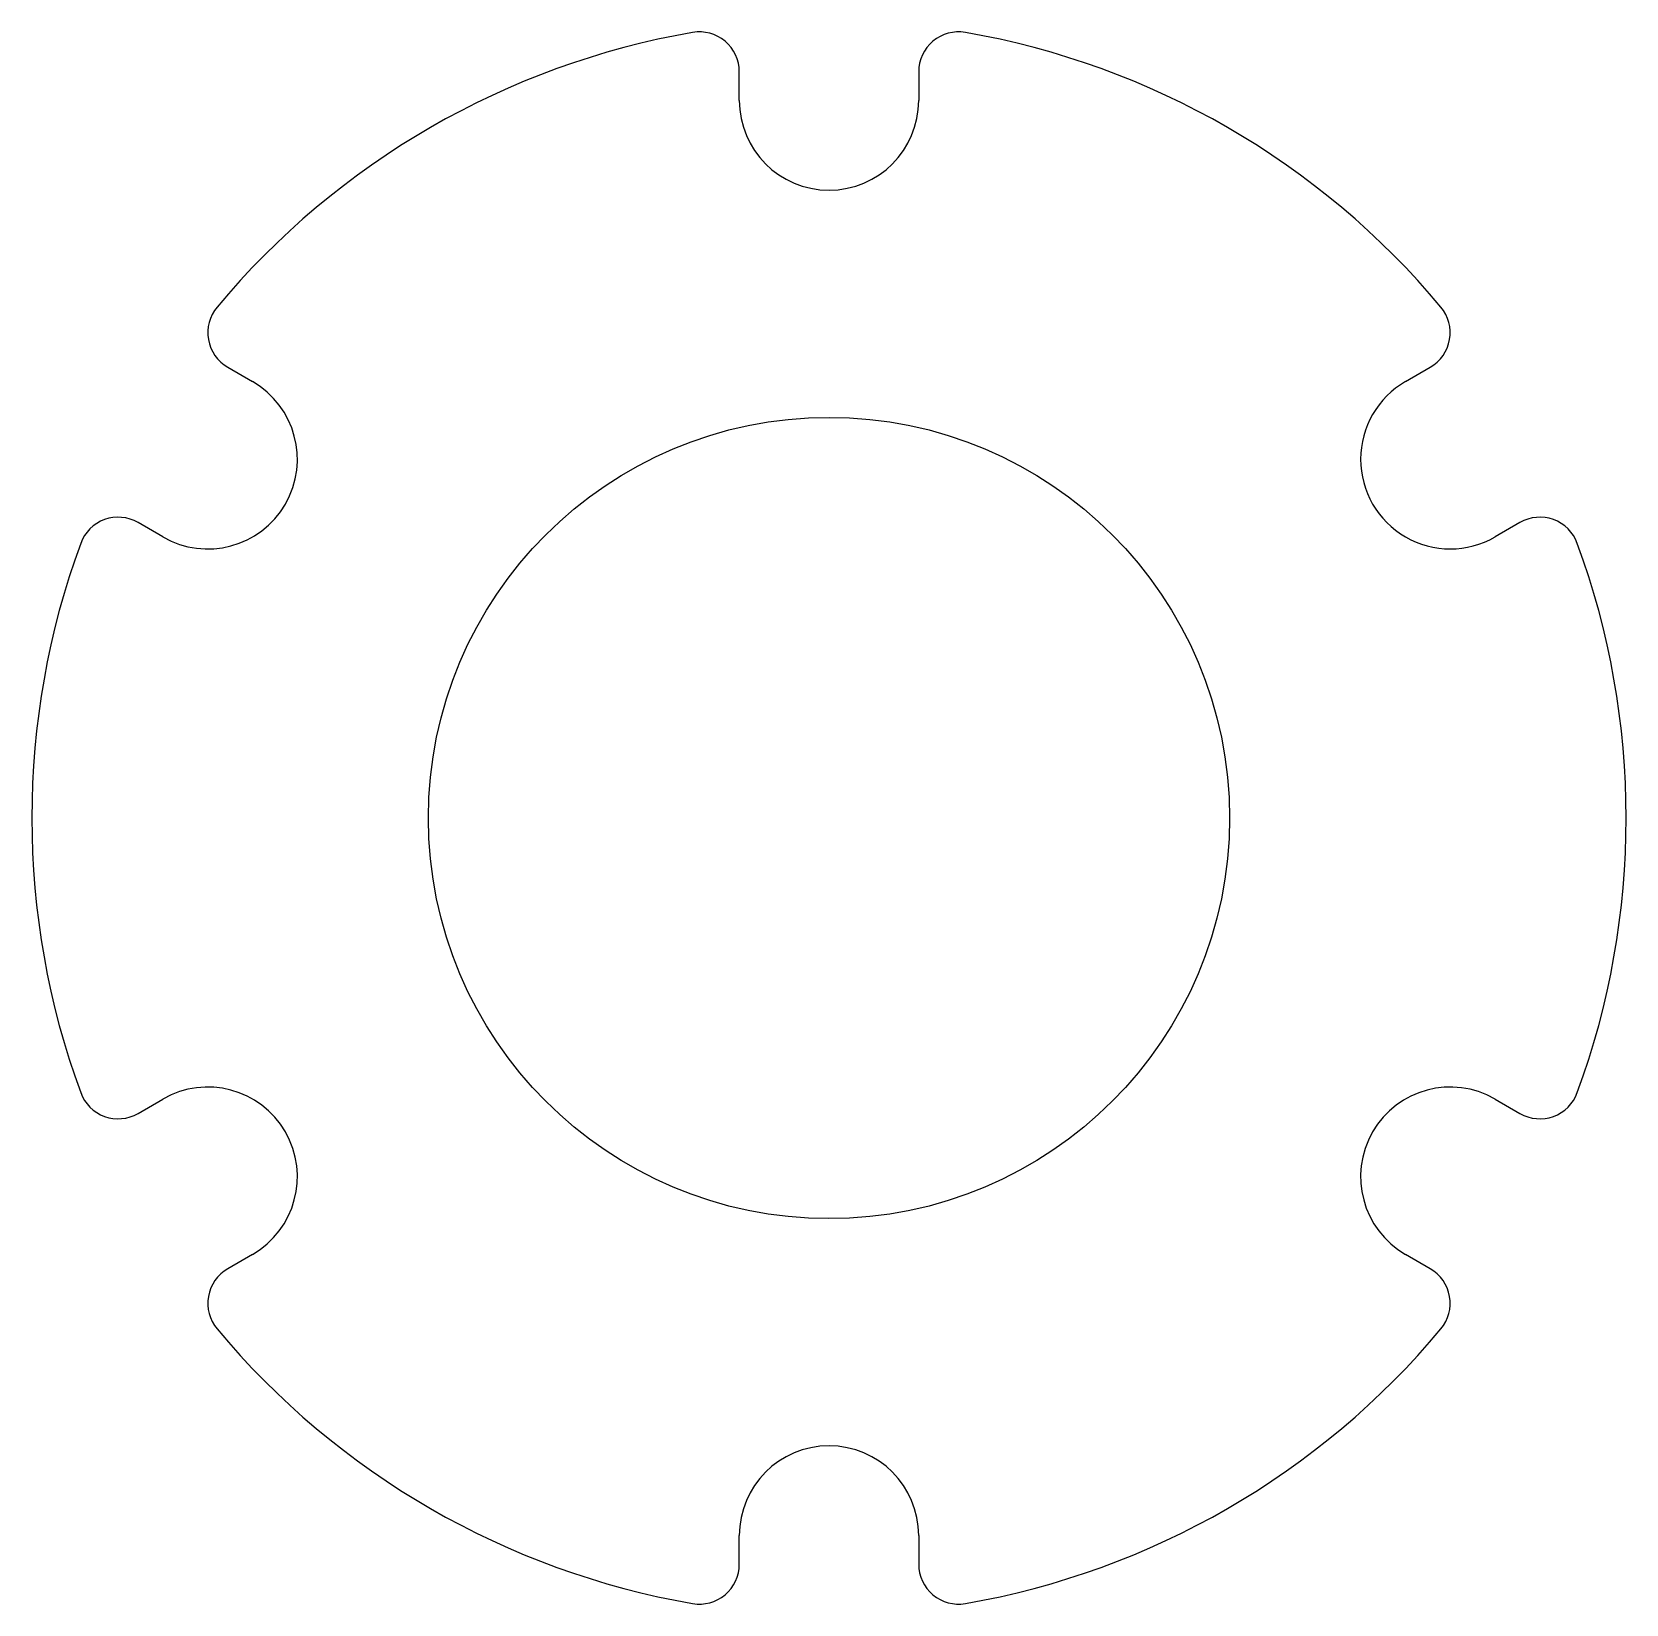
# Model space of a CAD drawing. Header units: millimetres. Extents: x -40 to 40, y -39.4 to 39.4.
import ezdxf

# ---------------------------------------------------------------- set-up
doc = ezdxf.new("R2010")
doc.units = ezdxf.units.MM

msp = doc.modelspace()

# ---------------------------------------------------------------- linework, layer by layer
at = {"color": 7, "linetype": 'Continuous', "lineweight": 25}
for p, q in [((-4.5, 36), (-4.5, 37.44)), ((4.5, 37.44), (4.5, 36)), ((-30.174, 22.617), (-28.927, 21.897)), ((28.927, 21.897), (30.174, 22.617)), ((-33.427, 14.103), (-34.674, 14.823)), ((34.674, 14.823), (33.427, 14.103)), ((-34.674, -14.823), (-33.427, -14.103)), ((33.427, -14.103), (34.674, -14.823)), ((-28.927, -21.897), (-30.174, -22.617)), ((30.174, -22.617), (28.927, -21.897)), ((-4.5, -37.44), (-4.5, -36)), ((4.5, -36), (4.5, -37.44))]:
    msp.add_line(p, q, dxfattribs=at)
msp.add_circle((0, 0), 20.1, dxfattribs=at)
for centre, radius, start, end in [((0, 0), 40, 99.84903, 140.15097), ((-6.5, 37.44), 2, 0, 99.84903), ((6.5, 37.44), 2, 80.15097, 180), ((0, 0), 40, 39.84903, 80.15097), ((0, 36), 4.5, 180, 0), ((-29.174, 24.349), 2, 140.15097, 240), ((29.174, 24.349), 2, 300, 39.84903), ((-31.177, 18), 4.5, 240, 60), ((31.177, 18), 4.5, 120, 300), ((-35.674, 13.091), 2, 60, 159.84903), ((35.674, 13.091), 2, 20.15097, 120), ((0, 0), 40, 159.84903, 200.15097), ((0, 0), 40, 339.84903, 20.15097), ((-31.177, -18), 4.5, 300, 120), ((31.177, -18), 4.5, 60, 240), ((-35.674, -13.091), 2, 200.15097, 300), ((35.674, -13.091), 2, 240, 339.84903), ((-29.174, -24.349), 2, 120, 219.84903), ((29.174, -24.349), 2, 320.15097, 60), ((0, 0), 40, 219.84903, 260.15097), ((0, 0), 40, 279.84903, 320.15097), ((0, -36), 4.5, 0, 180), ((-6.5, -37.44), 2, 260.15097, 0), ((6.5, -37.44), 2, 180, 279.84903)]:
    msp.add_arc(centre, radius, start, end, dxfattribs=at)

doc.saveas('drawing.dxf')
